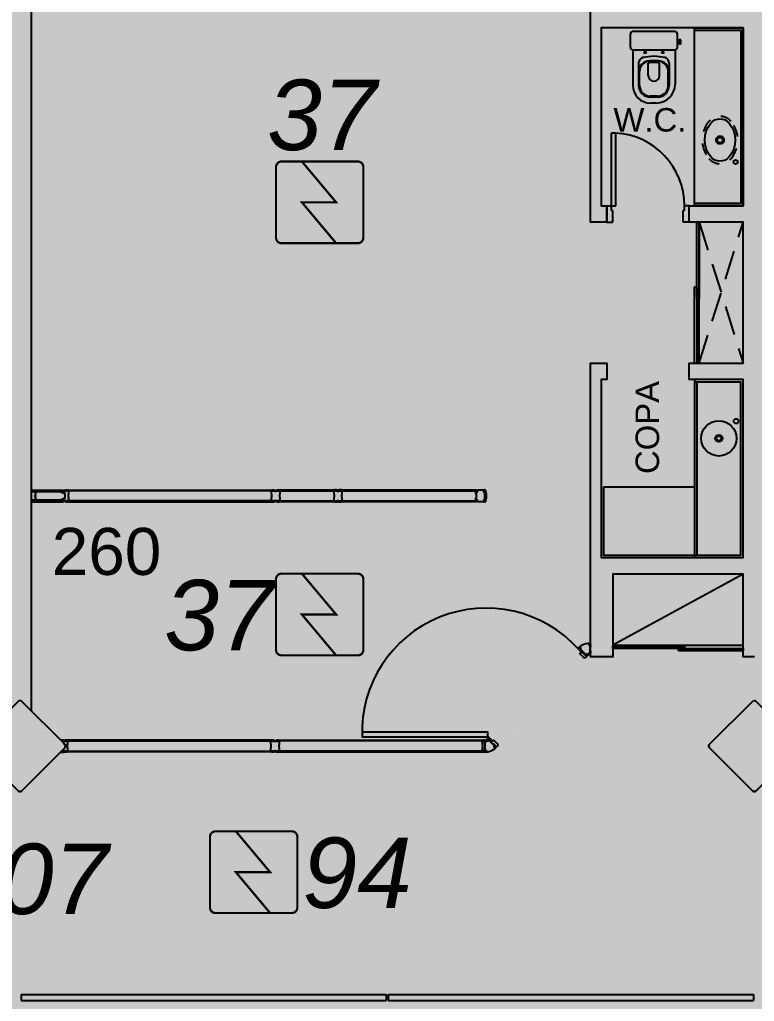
# Model space of a CAD drawing. Header units: metres. Extents: x -331 to 2982, y 362 to 2539.
# Drawn here: x 777.87 to 784.12, y 1924.64 to 1933 of the extents above; entities that cross this region are included whole.
import ezdxf

# ---------------------------------------------------------------- set-up
doc = ezdxf.new("R2010")
doc.units = ezdxf.units.M
for name, pattern in [('DASHED2', [0.375, 0.25, -0.125]), ('XR_BL2_3 PAV$0$CONTINUOUS', [0]), ('XR_BL2_3 PAV$0$HIDDEN', [0.375, 0.25, -0.125])]:
    doc.linetypes.add(name, pattern=pattern)
doc.layers.add('_corredores', color=251, linetype='Continuous', plot=False)
doc.layers.add('_salas', color=251, linetype='Continuous', plot=False)
for name, color, linetype in [('ALV', 251, 'Continuous'), ('CX', 251, 'Continuous'), ('DET. FUMAÇA', 1, 'Continuous'), ('Detector_antigo', 84, 'Continuous'), ('Div', 251, 'Continuous'), ('Est', 251, 'Continuous'), ('Mob', 251, 'Continuous'), ('Proj', 251, 'DASHED2'), ('Texto_Salas', 251, 'Continuous'), ('vid', 251, 'Continuous')]:
    doc.layers.add(name, color=color, linetype=linetype)
doc.layers.add('Botoeira_antiga', color=74, linetype='Continuous', lineweight=30)
doc.styles.add('ARIAL', font='arial.ttf')
doc.styles.get("Standard").update_dxf_attribs({"font": 'arial.ttf', "height": 0.3})
doc.styles.add('X3G_ENTITY_1416BAE9', font='arial.ttf', dxfattribs={"height": 0.6})
doc.styles.add('X3G_ENTITY_14227DF1', font='arial.ttf', dxfattribs={"height": 0.4})

# ---------------------------------------------------------------- blocks, each defined once
blk = doc.blocks.new('Detector de fumaça')
at = {"layer": 'DET. FUMAÇA', "linetype": 'Continuous', "lineweight": 15, "const_width": 0.0187}
blk.add_lwpolyline([(774.5995, 539.8158), (775.2491, 539.8158, -0.414214), (775.2958, 539.769), (775.2958, 539.1669, -0.414214), (775.2491, 539.1202), (774.5995, 539.1202, -0.414214), (774.5527, 539.1669), (774.5527, 539.769, -0.414214)], format="xyb", close=True, dxfattribs=at)
blk.add_lwpolyline([(774.773, 539.8158), (775.0645, 539.468), (774.773, 539.468), (775.0645, 539.1202)], dxfattribs=at)

msp = doc.modelspace()

# ---------------------------------------------------------------- hatches: boundary and pattern name
at = {"layer": '_corredores', "transparency": 33554508}
h = msp.add_hatch(color=256, dxfattribs=at)
h.dxf.hatch_style = 1
h.paths.add_polyline_path([(851.609, 1924.5443), (870.379, 1924.5443), (870.379, 1926.3801), (870.189, 1926.3801), (870.189, 1926.5771), (870.003, 1926.7643), (866.304, 1926.765), (866.2884, 1926.7315), (866.1838, 1926.8136), (865.4224, 1927.5743), (863.994, 1927.5743), (862.5655, 1927.5743), (861.7556, 1926.765), (861.72, 1926.765), (861.7164, 1926.7641), (861.7029, 1926.7629), (861.6849, 1926.7629), (858.0907, 1926.765), (857.744, 1926.4183), (857.3973, 1926.765), (853.8041, 1926.765), (853.7885, 1926.7315), (853.6838, 1926.8136), (852.9225, 1927.5743), (851.494, 1927.5743), (849.7475, 1927.5743), (849.7475, 1926.8143), (849.6075, 1926.8143), (849.6075, 1929.8943), (841.234, 1929.8943), (841.234, 1928.0543), (840.4741, 1928.0543), (840.4741, 1927.0961), (840.7559, 1926.8143), (840.3741, 1926.4325), (840.0415, 1926.765), (836.4344, 1926.765), (836.4187, 1926.7315), (836.3141, 1926.8136), (835.5527, 1927.5743), (834.1243, 1927.5743), (832.6959, 1927.5743), (831.8859, 1926.765), (831.8504, 1926.765), (831.8468, 1926.7641), (831.8333, 1926.7629), (831.8153, 1926.7629), (828.221, 1926.765), (827.8743, 1926.4183), (827.5277, 1926.765), (823.9339, 1926.765), (823.9183, 1926.7315), (823.8136, 1926.8136), (823.0523, 1927.5743), (821.6238, 1927.5743), (820.1954, 1927.5743), (819.3855, 1926.765), (819.3499, 1926.765), (819.3463, 1926.7641), (819.3328, 1926.7629), (819.3148, 1926.7629), (815.7205, 1926.765), (815.3739, 1926.4183), (815.0272, 1926.765), (811.4339, 1926.765), (811.4183, 1926.7315), (811.3137, 1926.8136), (810.5523, 1927.5743), (809.1239, 1927.5743), (807.6955, 1927.5743), (806.8855, 1926.765), (806.8499, 1926.765), (806.8464, 1926.7641), (806.8329, 1926.7629), (806.8149, 1926.7629), (803.2206, 1926.765), (802.8739, 1926.4183), (802.5273, 1926.765), (798.9339, 1926.765), (798.9183, 1926.7315), (798.8137, 1926.8136), (798.0523, 1927.5743), (796.6239, 1927.5743), (795.1955, 1927.5743), (794.3855, 1926.765), (794.3499, 1926.765), (794.3464, 1926.7641), (794.3329, 1926.7629), (794.3149, 1926.7629), (790.7206, 1926.765), (790.3739, 1926.4183), (790.0273, 1926.765), (786.434, 1926.765), (786.4184, 1926.7315), (786.3138, 1926.8136), (785.5524, 1927.5743), (784.124, 1927.5743), (782.6955, 1927.5743), (781.8856, 1926.765), (781.85, 1926.765), (781.8464, 1926.7641), (781.8329, 1926.7629), (781.8149, 1926.7629), (778.2207, 1926.765), (777.874, 1926.4183), (777.5273, 1926.765), (773.9341, 1926.765), (773.9185, 1926.7315), (773.8138, 1926.8136), (773.0525, 1927.5743), (771.624, 1927.5743), (770.1956, 1927.5743), (769.3857, 1926.765), (769.3501, 1926.765), (769.3465, 1926.7641), (769.333, 1926.7629), (769.315, 1926.7629), (765.615, 1926.7643), (765.429, 1926.5771), (765.429, 1926.3801), (765.239, 1926.3801), (765.239, 1924.5443), (770.084, 1924.5443), (770.084, 1914.6311), (770.394, 1914.6311), (770.394, 1905.5111), (765.009, 1905.5111), (765.009, 1910.8111), (763.809, 1910.8111), (763.809, 1905.5111), (755.909, 1905.5111), (755.909, 1910.8111), (754.809, 1910.8111), (754.809, 1905.5111), (746.059, 1905.5111), (746.059, 1901.8961), (748.429, 1901.8961), (748.429, 1903.5961), (748.029, 1903.5961), (748.029, 1903.7961), (754.454, 1903.7961), (754.454, 1903.5961), (754.129, 1903.5961), (754.129, 1901.8961), (754.454, 1901.8961), (754.454, 1901.6961), (754.454, 1901.1711), (757.954, 1901.1711), (757.954, 1903.5711), (757.954, 1903.7711), (768.009, 1903.7711), (768.009, 1903.7511), (768.814, 1903.7511), (768.814, 1895.7911), (767.984, 1895.7911), (767.984, 1895.7711), (762.344, 1895.7711), (761.069, 1895.7711), (761.069, 1893.0461), (754.154, 1893.0461), (752.479, 1893.0461), (752.479, 1860.5211), (752.479, 1859.0961), (752.479, 1857.6211), (754.079, 1857.6211), (754.079, 1860.5461), (753.904, 1860.5461), (753.904, 1863.4211), (754.169, 1863.4211), (754.169, 1887.6311), (760.804, 1887.6311), (760.804, 1887.7211), (768.909, 1887.7211), (770.309, 1887.7211), (771.909, 1887.7211), (773.009, 1887.7211), (775.859, 1887.7211), (775.859, 1886.6211), (777.159, 1886.6211), (777.159, 1887.7211), (788.759, 1887.7211), (788.759, 1886.6211), (790.059, 1886.6211), (790.059, 1887.7211), (802.309, 1887.7211), (804.009, 1887.7211), (844.959, 1887.7211), (844.959, 1887.8961), (845.259, 1887.8961), (845.259, 1887.5425), (845.259, 1863.2211), (807.109, 1863.2211), (807.109, 1860.6711), (807.109, 1860.5711), (806.5558, 1860.5711), (806.5558, 1858.7511), (806.5558, 1855.8711), (806.5558, 1855.1431), (807.9558, 1855.1431), (807.9558, 1857.1211), (809.134, 1857.1211), (809.134, 1860.6711), (845.259, 1860.6711), (845.259, 1855.9765), (846.384, 1855.9765), (846.384, 1856.8711), (846.034, 1856.8711), (846.034, 1856.9711), (846.434, 1856.9711), (846.434, 1860.6711), (849.184, 1860.6711), (849.184, 1856.9711), (849.584, 1856.9711), (849.584, 1856.8711), (849.234, 1856.8711), (849.234, 1855.9765), (850.459, 1855.9765), (850.459, 1860.6711), (859.459, 1860.6711), (859.459, 1863.2211), (849.559, 1863.2211), (849.559, 1888.2211), (849.659, 1888.2211), (849.659, 1887.7211), (854.289, 1887.7211), (854.289, 1895.6211), (859.259, 1895.6211), (859.259, 1905.5211), (857.359, 1905.5211), (857.359, 1905.6211), (858.034, 1905.6211), (858.034, 1908.2211), (853.709, 1908.2211), (853.709, 1908.1836), (853.609, 1908.1836), (853.609, 1910.1211), (850.859, 1910.1211), (850.8601, 1912.8611), (849.659, 1912.8611), (849.659, 1908.9211), (852.409, 1908.9211), (852.409, 1903.7711), (852.409, 1895.7011), (852.409, 1890.3711), (849.559, 1890.3711), (849.559, 1908.9211), (849.559, 1912.9611), (852.259, 1912.9611), (852.259, 1914.6311), (851.609, 1914.6311)])
h.paths.add_polyline_path([(845.929, 1914.6311), (846.006, 1914.6311), (846.006, 1905.5111), (844.999, 1905.5111), (844.999, 1909.9111), (845.009, 1910.8111), (843.809, 1910.8111), (843.809, 1905.5111), (835.009, 1905.5111), (835.009, 1910.8111), (833.809, 1910.8111), (833.809, 1905.5111), (825.009, 1905.5111), (825.009, 1910.8111), (823.809, 1910.8111), (823.809, 1905.5111), (815.009, 1905.5111), (815.009, 1910.8111), (813.809, 1910.8111), (813.809, 1905.5111), (805.009, 1905.5111), (805.009, 1910.8111), (803.809, 1910.8111), (803.809, 1905.5111), (795.009, 1905.5111), (795.009, 1910.8111), (793.809, 1910.8111), (793.809, 1905.5111), (785.009, 1905.5111), (785.009, 1910.8111), (783.809, 1910.8111), (783.809, 1905.5111), (775.009, 1905.5111), (775.009, 1910.8111), (773.979, 1910.8111), (773.979, 1905.5111), (773.194, 1905.5111), (773.194, 1914.6311), (773.124, 1914.6311), (773.1237, 1920.1113), (775.1443, 1920.1113), (775.1443, 1921.6113), (775.1243, 1921.6113), (775.1243, 1922.0313), (773.6243, 1922.0313), (773.6243, 1921.6113), (773.164, 1921.6113), (773.164, 1924.5443), (845.929, 1924.5432), (845.9294, 1921.6113), (845.4687, 1921.6113), (845.4687, 1922.0313), (843.9687, 1922.0313), (843.9687, 1921.6113), (843.9487, 1920.1113), (845.9287, 1920.1113)], flags=16)
h.paths.add_polyline_path([(851.494, 1926.4325), (851.1122, 1926.8143), (851.494, 1927.1962), (851.8758, 1926.8143)], flags=16)
h.paths.add_polyline_path([(845.244, 1926.4325), (844.8622, 1926.8143), (845.244, 1927.1962), (845.6258, 1926.8143)], flags=16)
h.paths.add_polyline_path([(845.119, 1903.8011), (845.119, 1895.8211), (845.259, 1895.8211), (845.259, 1890.3211), (839.659, 1890.3211), (775.859, 1890.3211), (772.984, 1890.3211), (772.984, 1895.7911), (771.754, 1895.7911), (771.754, 1903.7461), (773.099, 1903.7461), (773.099, 1903.8011)], flags=16)
h.paths.add_polyline_path([(834.506, 1926.8143), (834.1242, 1926.4325), (833.7424, 1926.8143), (834.1242, 1927.1962)], flags=16)
h.paths.add_polyline_path([(863.6122, 1926.8143), (863.994, 1927.1962), (864.3758, 1926.8143), (863.994, 1926.4325)], flags=16)
h.paths.add_polyline_path([(845.259, 1895.8211), (845.259, 1890.3211), (839.659, 1890.3211), (775.859, 1890.3211), (772.984, 1890.3211), (772.984, 1895.8211), (775.859, 1895.8211), (839.659, 1895.8211)], flags=0)
h.paths.add_polyline_path([(822.006, 1926.8143), (821.6242, 1926.4325), (821.2423, 1926.8143), (821.6242, 1927.1962)], flags=16)
h.paths.add_polyline_path([(809.5058, 1926.8143), (809.124, 1926.4325), (808.7422, 1926.8143), (809.124, 1927.1962)], flags=16)
h.paths.add_polyline_path([(797.0058, 1926.8143), (796.624, 1926.4325), (796.2422, 1926.8143), (796.624, 1927.1962)], flags=16)
h.paths.add_polyline_path([(784.5058, 1926.8143), (784.1239, 1926.4325), (783.7421, 1926.8143), (784.1239, 1927.1962)], flags=16)
h.paths.add_polyline_path([(772.0058, 1926.8143), (771.624, 1926.4325), (771.2422, 1926.8143), (771.624, 1927.1962)], flags=16)
edge = h.paths.add_edge_path(flags=16)
edge.add_line((767.5555, 1893.924), (767.4081, 1893.8207))
edge.add_line((767.4081, 1893.8207), (767.203, 1894.0651))
edge.add_line((767.203, 1894.0651), (766.3085, 1893.1706))
edge.add_arc((765.909, 1892.7711), 0.565, -45, 45, ccw=False)
edge.add_line((766.3085, 1892.3716), (767.203, 1891.4771))
edge.add_line((767.203, 1891.4771), (767.4081, 1891.7214))
edge.add_line((767.4081, 1891.7214), (767.5555, 1891.6182))
edge.add_arc((765.909, 1892.7711), 2.01, 35, 325, ccw=False)
at = {"layer": '_salas', "transparency": 33554559}
h = msp.add_hatch(color=256, dxfattribs=at)
h.dxf.hatch_style = 1
h.paths.add_polyline_path([(870.379, 1937.7293), (851.629, 1937.7293), (851.629, 1939.2843), (851.299, 1939.2843), (851.299, 1937.7293), (840.564, 1937.7293), (840.564, 1939.2843), (840.234, 1939.2843), (840.234, 1937.7293), (765.239, 1937.7293), (765.239, 1926.3801), (765.429, 1926.3801), (765.429, 1926.5771), (765.615, 1926.7643), (769.3501, 1926.765), (769.3826, 1926.773), (769.4342, 1926.8136), (770.1916, 1927.5703), (770.2047, 1927.5834), (770.229, 1927.5743), (771.624, 1927.5743), (773.0191, 1927.5743), (773.0434, 1927.5834), (773.0565, 1927.5703), (773.8138, 1926.8136), (773.8655, 1926.773), (773.898, 1926.765), (777.5273, 1926.765), (777.8669, 1926.4254), (777.874, 1926.4325), (778.2207, 1926.765), (781.85, 1926.765), (781.8825, 1926.773), (781.9342, 1926.8136), (782.6915, 1927.5703), (782.7046, 1927.5834), (782.7289, 1927.5743), (784.124, 1927.5743), (785.519, 1927.5743), (785.5433, 1927.5834), (785.5564, 1927.5703), (786.3138, 1926.8136), (786.3654, 1926.773), (786.3979, 1926.765), (790.0273, 1926.765), (790.3669, 1926.4254), (790.3739, 1926.4325), (790.7206, 1926.765), (794.3499, 1926.765), (794.3824, 1926.773), (794.4341, 1926.8136), (795.1914, 1927.5703), (795.2045, 1927.5834), (795.2289, 1927.5743), (796.6239, 1927.5743), (798.0189, 1927.5743), (798.0433, 1927.5834), (798.0564, 1927.5703), (798.8137, 1926.8136), (798.8654, 1926.773), (798.8979, 1926.765), (802.5273, 1926.765), (802.8669, 1926.4254), (802.8739, 1926.4325), (803.2206, 1926.765), (806.8499, 1926.765), (806.8824, 1926.773), (806.9341, 1926.8136), (807.6914, 1927.5703), (807.7045, 1927.5834), (807.7289, 1927.5743), (809.1239, 1927.5743), (810.5189, 1927.5743), (810.5433, 1927.5834), (810.5564, 1927.5703), (811.3137, 1926.8136), (811.3654, 1926.773), (811.3979, 1926.765), (815.0272, 1926.765), (815.3668, 1926.4254), (815.3739, 1926.4325), (815.7205, 1926.765), (819.3499, 1926.765), (819.3824, 1926.773), (819.434, 1926.8136), (820.1914, 1927.5703), (820.2045, 1927.5834), (820.2288, 1927.5743), (821.6238, 1927.5743), (823.0189, 1927.5743), (823.0432, 1927.5834), (823.0563, 1927.5703), (823.8136, 1926.8136), (823.8653, 1926.773), (823.8978, 1926.765), (827.5277, 1926.765), (827.8673, 1926.4254), (827.8743, 1926.4325), (828.221, 1926.765), (831.8504, 1926.765), (831.8828, 1926.773), (831.9345, 1926.8136), (832.6919, 1927.5703), (832.7049, 1927.5834), (832.7293, 1927.5743), (834.1243, 1927.5743), (835.5193, 1927.5743), (835.5437, 1927.5834), (835.5568, 1927.5703), (836.3141, 1926.8136), (836.3658, 1926.773), (836.3983, 1926.765), (840.0415, 1926.765), (840.3741, 1926.4325), (840.7559, 1926.8143), (840.4741, 1927.0961), (840.4741, 1928.0543), (841.234, 1928.0543), (841.234, 1929.8943), (849.6075, 1929.8943), (849.6075, 1926.8143), (849.7475, 1926.8143), (849.7475, 1927.5743), (851.494, 1927.5743), (852.8891, 1927.5743), (852.9134, 1927.5834), (852.9265, 1927.5703), (853.6838, 1926.8136), (853.7355, 1926.773), (853.768, 1926.765), (857.3973, 1926.765), (857.7369, 1926.4254), (857.744, 1926.4325), (858.0907, 1926.765), (861.72, 1926.765), (861.7525, 1926.773), (861.8042, 1926.8136), (862.5615, 1927.5703), (862.5746, 1927.5834), (862.5989, 1927.5743), (863.994, 1927.5743), (865.389, 1927.5743), (865.4133, 1927.5834), (865.4264, 1927.5703), (866.1838, 1926.8136), (866.2354, 1926.773), (866.2679, 1926.765), (870.003, 1926.7643), (870.189, 1926.5771), (870.189, 1926.3801), (870.379, 1926.3801), (870.379, 1926.3801)])
h = msp.add_hatch(color=256, dxfattribs=at)
h.dxf.hatch_style = 1
h.paths.add_polyline_path([(771.624, 1926.4325), (772.0058, 1926.8143), (771.624, 1927.1962), (771.2422, 1926.8143)])
h.paths.add_polyline_path([(784.5058, 1926.8143), (784.1239, 1927.1962), (783.7421, 1926.8143), (784.1239, 1926.4325)])

# ---------------------------------------------------------------- linework, layer by layer
at = {"layer": 'ALV'}
msp.add_line((777.969, 1935.1133), (777.969, 1927.1153), dxfattribs=at)
msp.add_lwpolyline([(784.124, 1927.5743), (784.029, 1927.5743), (784.029, 1928.2793), (782.919, 1928.2793), (782.919, 1927.5743), (782.729, 1927.5743), (782.729, 1930.0743), (782.869, 1930.0743), (782.869, 1929.9343), (782.819, 1929.9343), (782.819, 1928.4193), (784.029, 1928.4193), (784.029, 1929.9343), (783.569, 1929.9343), (783.569, 1930.0743), (784.029, 1930.0743), (784.029, 1931.2743), (783.569, 1931.2743), (783.569, 1931.4143), (784.029, 1931.4143), (784.029, 1932.9293), (782.819, 1932.9293), (782.819, 1931.4143), (782.869, 1931.4143), (782.869, 1931.2743), (782.729, 1931.2743), (782.729, 1934.7243)], dxfattribs=at)
at = {"layer": 'CX'}
for p, q in [((782.909, 1931.4143), (782.909, 1932.0333)), ((782.944, 1932.0333), (782.909, 1932.0333)), ((782.944, 1931.4143), (782.944, 1932.0333)), ((782.869, 1931.2743), (782.869, 1931.4143)), ((782.869, 1931.4143), (782.909, 1931.4143)), ((782.909, 1931.4143), (782.944, 1931.4143)), ((782.909, 1931.3743), (782.909, 1931.4143)), ((782.909, 1931.3743), (782.919, 1931.3743)), ((782.919, 1931.2743), (782.919, 1931.3743)), ((783.519, 1931.2743), (783.519, 1931.3743)), ((783.529, 1931.3743), (783.519, 1931.3743)), ((783.569, 1931.4143), (783.529, 1931.4143)), ((783.529, 1931.3743), (783.529, 1931.4143)), ((783.569, 1931.2743), (783.569, 1931.4143)), ((782.869, 1931.2743), (782.919, 1931.2743)), ((783.569, 1931.2743), (783.519, 1931.2743))]:
    msp.add_line(p, q, dxfattribs=at)
for points in [[(778.0084, 1928.9563), (778.006, 1928.9668, 0.194954), (778.0051, 1928.9681), (778.0035, 1928.9691, -0.387702), (778.0028, 1928.9717), (778.0044, 1928.9748), (778.004, 1928.9751), (778.0016, 1928.9705), (778.0012, 1928.9712), (778.0012, 1928.9777), (778.013, 1928.9777), (778.013, 1928.9793), (777.969, 1928.9793), (777.969, 1928.9093), (778.013, 1928.9093), (778.013, 1928.9109), (778.0012, 1928.9109), (778.0012, 1928.9174), (778.0016, 1928.9181), (778.004, 1928.9136), (778.0044, 1928.9138), (778.0028, 1928.9169, -0.387702), (778.0035, 1928.9195), (778.0051, 1928.9206, 0.194954), (778.006, 1928.9218), (778.0084, 1928.9323, 0.268551), (778.0069, 1928.9371), (777.9991, 1928.9422), (777.9991, 1928.9465), (778.0069, 1928.9515, 0.268551)], [(780.0478, 1928.9863), (780.0518, 1928.9863, -0.414214), (780.0548, 1928.9833), (780.0548, 1928.9887, -0.439162), (780.0608, 1928.9953), (780.0788, 1928.9953, -0.414214), (780.0798, 1928.9943), (780.0798, 1928.9938), (780.0648, 1928.9938), (780.0648, 1928.9865), (780.0796, 1928.9865, -0.322891), (780.0853, 1928.9813), (780.0853, 1928.961, -0.13729), (780.0846, 1928.9584), (780.083, 1928.9558, 0.13729), (780.0823, 1928.9532), (780.0823, 1928.9443), (780.0823, 1928.9355, 0.13729), (780.083, 1928.9329), (780.0846, 1928.9303, -0.13729), (780.0853, 1928.9277), (780.0853, 1928.9073, -0.322891), (780.0796, 1928.9021), (780.0648, 1928.9021), (780.0648, 1928.8948), (780.0798, 1928.8948), (780.0798, 1928.8943, -0.414214), (780.0788, 1928.8933), (780.0608, 1928.8933, -0.439162), (780.0548, 1928.9), (780.0548, 1928.9053, -0.414214), (780.0518, 1928.9023), (780.0478, 1928.9023, -0.414214), (780.0448, 1928.9053), (780.0448, 1928.9, -0.439162), (780.0388, 1928.8933), (780.0208, 1928.8933, -0.414214), (780.0198, 1928.8943), (780.0198, 1928.8948), (780.0348, 1928.8948), (780.0348, 1928.9021), (780.02, 1928.9021, -0.322891), (780.0143, 1928.9073), (780.0143, 1928.9277, -0.13729), (780.015, 1928.9303), (780.0166, 1928.9329, 0.13729), (780.0173, 1928.9355), (780.0173, 1928.9443), (780.0173, 1928.9532, 0.13729), (780.0166, 1928.9558), (780.015, 1928.9584, -0.13729), (780.0143, 1928.961), (780.0143, 1928.9813, -0.322891), (780.02, 1928.9865), (780.0348, 1928.9865), (780.0348, 1928.9938), (780.0198, 1928.9938), (780.0198, 1928.9943, -0.414214), (780.0208, 1928.9953), (780.0388, 1928.9953, -0.439162), (780.0448, 1928.9887), (780.0448, 1928.9833, -0.414214)], [(781.7548, 1928.9646), (781.7548, 1928.9618), (781.7538, 1928.9618, -0.414214), (781.7533, 1928.9623), (781.7533, 1928.9793), (781.7683, 1928.9793), (781.7683, 1928.9903, -0.414214), (781.7733, 1928.9953), (781.8133, 1928.9953, -0.414214), (781.8183, 1928.9903), (781.8183, 1928.9793), (781.8333, 1928.9793), (781.8333, 1928.9623, -0.414214), (781.8328, 1928.9618), (781.8318, 1928.9618), (781.8318, 1928.9628, 0.414214), (781.83, 1928.9646), (781.8283, 1928.9646), (781.8283, 1928.9241), (781.83, 1928.9241, 0.414214), (781.8318, 1928.9258), (781.8318, 1928.9268), (781.8328, 1928.9268, -0.414214), (781.8333, 1928.9263), (781.8333, 1928.9093), (781.8183, 1928.9093), (781.8183, 1928.8983, -0.414214), (781.8133, 1928.8933), (781.7933, 1928.8933), (781.7733, 1928.8933, -0.414214), (781.7683, 1928.8983), (781.7683, 1928.9093), (781.7533, 1928.9093), (781.7533, 1928.9263, -0.414214), (781.7538, 1928.9268), (781.7548, 1928.9268), (781.7548, 1928.9241), (781.7583, 1928.9241), (781.7583, 1928.9646)], [(781.8276, 1928.8933, 0.32019), (781.8371, 1928.9001, -0.002744), (781.8404, 1928.9109, 0.332744), (781.84, 1928.912, -0.702025), (781.8407, 1928.9157, 0.317833), (781.8415, 1928.9165, 0.05088), (781.8443, 1928.9443, 0.05088), (781.8415, 1928.9721, 0.317833), (781.8407, 1928.973, -0.702025), (781.84, 1928.9767, 0.332744), (781.8404, 1928.9778, -0.002744), (781.8371, 1928.9886, 0.32019), (781.8276, 1928.9953), (781.8253, 1928.9953, 0.414214), (781.8203, 1928.9903), (781.8203, 1928.9793), (781.8333, 1928.9793), (781.8333, 1928.9623, -0.414214), (781.8328, 1928.9618), (781.8318, 1928.9618), (781.8318, 1928.9628, 0.414214), (781.83, 1928.9646), (781.8283, 1928.9646), (781.8283, 1928.9241), (781.83, 1928.9241, 0.414214), (781.8318, 1928.9258), (781.8318, 1928.9268), (781.8328, 1928.9268, -0.414214), (781.8333, 1928.9263), (781.8333, 1928.9093), (781.8203, 1928.9093), (781.8203, 1928.8983, 0.414214), (781.8253, 1928.8933)], [(782.7286, 1927.659, -0.414214), (782.7281, 1927.6585), (782.7271, 1927.6585), (782.7271, 1927.6595, 0.414214), (782.7254, 1927.6612), (782.7236, 1927.6612), (782.7236, 1927.641), (782.7236, 1927.6207), (782.7254, 1927.6207, 0.414214), (782.7271, 1927.6225), (782.7271, 1927.6235), (782.7281, 1927.6235, -0.414214), (782.7286, 1927.623), (782.7286, 1927.606), (782.7136, 1927.606), (782.7136, 1927.595, -0.668179), (782.7051, 1927.5914), (782.6973, 1927.5992), (782.6867, 1927.5886), (782.6747, 1927.6006, -0.414214), (782.6747, 1927.6013), (782.6754, 1927.602), (782.6761, 1927.6013, 0.414214), (782.6786, 1927.6013), (782.6798, 1927.6026), (782.6512, 1927.6312), (782.6499, 1927.63, 0.414214), (782.6499, 1927.6275), (782.6506, 1927.6268), (782.6499, 1927.6261, -0.414214), (782.6492, 1927.6261), (782.6372, 1927.6381), (782.6478, 1927.6487), (782.64, 1927.6565, -0.441105), (782.6404, 1927.6639, -0.152372), (782.7082, 1927.692, -0.441105), (782.7136, 1927.687), (782.7136, 1927.676), (782.7286, 1927.676)], [(778.2474, 1926.7918), (778.2629, 1926.8073), (778.2558, 1926.8143), (778.2629, 1926.8214), (778.2474, 1926.8368), (778.2474, 1926.8589, -0.439162), (778.2534, 1926.8655), (778.2714, 1926.8655, -0.414214), (778.2724, 1926.8645), (778.2724, 1926.864), (778.2574, 1926.864), (778.2574, 1926.8567), (778.2722, 1926.8567, -0.322891), (778.2779, 1926.8515), (778.2779, 1926.8312, -0.13729), (778.2772, 1926.8286), (778.2756, 1926.826, 0.13729), (778.2749, 1926.8234), (778.2749, 1926.8145), (778.2749, 1926.8057, 0.13729), (778.2756, 1926.8031), (778.2772, 1926.8005, -0.13729), (778.2779, 1926.7979), (778.2779, 1926.7775, -0.322891), (778.2722, 1926.7723), (778.2574, 1926.7723), (778.2574, 1926.765), (778.2724, 1926.765), (778.2724, 1926.7645, -0.414214), (778.2714, 1926.7635), (778.2534, 1926.7635, -0.439162), (778.2474, 1926.7702)], [(780.0428, 1926.8565), (780.0468, 1926.8565, -0.414214), (780.0498, 1926.8535), (780.0498, 1926.8589, -0.439162), (780.0558, 1926.8655), (780.0738, 1926.8655, -0.414214), (780.0748, 1926.8645), (780.0748, 1926.864), (780.0598, 1926.864), (780.0598, 1926.8567), (780.0746, 1926.8567, -0.322891), (780.0803, 1926.8515), (780.0803, 1926.8312, -0.13729), (780.0796, 1926.8286), (780.078, 1926.826, 0.13729), (780.0773, 1926.8234), (780.0773, 1926.8145), (780.0773, 1926.8057, 0.13729), (780.078, 1926.8031), (780.0796, 1926.8005, -0.13729), (780.0803, 1926.7979), (780.0803, 1926.7775, -0.322891), (780.0746, 1926.7723), (780.0598, 1926.7723), (780.0598, 1926.765), (780.0748, 1926.765), (780.0748, 1926.7645, -0.414214), (780.0738, 1926.7635), (780.0558, 1926.7635, -0.439162), (780.0498, 1926.7702), (780.0498, 1926.7755, -0.414214), (780.0468, 1926.7725), (780.0428, 1926.7725, -0.414214), (780.0398, 1926.7755), (780.0398, 1926.7702, -0.439162), (780.0338, 1926.7635), (780.0158, 1926.7635, -0.414214), (780.0148, 1926.7645), (780.0148, 1926.765), (780.0298, 1926.765), (780.0298, 1926.7723), (780.015, 1926.7723, -0.322891), (780.0093, 1926.7775), (780.0093, 1926.7979, -0.13729), (780.01, 1926.8005), (780.0116, 1926.8031, 0.13729), (780.0123, 1926.8057), (780.0123, 1926.8145), (780.0123, 1926.8234, 0.13729), (780.0116, 1926.826), (780.01, 1926.8286, -0.13729), (780.0093, 1926.8312), (780.0093, 1926.8515, -0.322891), (780.015, 1926.8567), (780.0298, 1926.8567), (780.0298, 1926.864), (780.0148, 1926.864), (780.0148, 1926.8645, -0.414214), (780.0158, 1926.8655), (780.0338, 1926.8655, -0.439162), (780.0398, 1926.8589), (780.0398, 1926.8535, -0.414214)], [(781.8085, 1926.7985, -0.13729), (781.8092, 1926.8011), (781.8108, 1926.8037, 0.13729), (781.8115, 1926.8063), (781.8115, 1926.8151), (781.8115, 1926.824, 0.13729), (781.8108, 1926.8266), (781.8092, 1926.8292, -0.13729), (781.8085, 1926.8318), (781.8085, 1926.8521, -0.322891), (781.8142, 1926.8573), (781.829, 1926.8573), (781.829, 1926.8646), (781.814, 1926.8646), (781.814, 1926.8651, -0.414214), (781.815, 1926.8661), (781.833, 1926.8661, -0.439162), (781.839, 1926.8595), (781.839, 1926.8501), (781.826, 1926.8501), (781.826, 1926.8331, 0.414214), (781.8265, 1926.8326), (781.8275, 1926.8326), (781.8275, 1926.8336, -0.414214), (781.8293, 1926.8354), (781.831, 1926.8354), (781.831, 1926.8151), (781.831, 1926.7949), (781.8293, 1926.7949, -0.414214), (781.8275, 1926.7966), (781.8275, 1926.7976), (781.8265, 1926.7976, 0.414214), (781.826, 1926.7971), (781.826, 1926.7801), (781.839, 1926.7801), (781.839, 1926.7695, -0.439162), (781.833, 1926.7629), (781.815, 1926.7629, -0.414214), (781.814, 1926.7639), (781.814, 1926.7644), (781.829, 1926.7644), (781.829, 1926.7717), (781.8142, 1926.7717, -0.322891), (781.8085, 1926.7769)], [(781.826, 1926.7801), (781.841, 1926.7801), (781.841, 1926.7691, 0.440902), (781.8465, 1926.7641, 0.152386), (781.9143, 1926.7922, 0.440902), (781.9146, 1926.7996), (781.9068, 1926.8074), (781.9174, 1926.818), (781.9054, 1926.83, 0.414214), (781.9047, 1926.83), (781.904, 1926.8293), (781.9047, 1926.8286, -0.414214), (781.9047, 1926.8261), (781.9035, 1926.8249), (781.8748, 1926.8535), (781.8761, 1926.8548, -0.414214), (781.8786, 1926.8548), (781.8793, 1926.8541), (781.88, 1926.8548, 0.414214), (781.88, 1926.8555), (781.8679, 1926.8675), (781.8573, 1926.8569), (781.8496, 1926.8647, 0.668179), (781.841, 1926.8611), (781.841, 1926.8501), (781.826, 1926.8501), (781.826, 1926.8331, 0.414214), (781.8265, 1926.8326), (781.8275, 1926.8326), (781.8275, 1926.8336, -0.414214), (781.8293, 1926.8354), (781.831, 1926.8354), (781.831, 1926.8151), (781.831, 1926.7949), (781.8293, 1926.7949, -0.414214), (781.8275, 1926.7966), (781.8275, 1926.7976), (781.8265, 1926.7976, 0.414214), (781.826, 1926.7971)], [(781.8576, 1926.8572), (781.8506, 1926.8643, -0.414214), (781.8506, 1926.8713), (781.8596, 1926.8804, -0.414214), (781.8624, 1926.8804), (781.8704, 1926.8724), (781.8694, 1926.8713), (781.8698, 1926.871), (781.8712, 1926.8724), (781.8712, 1926.8724), (781.8621, 1926.8813, 0.294496), (781.86, 1926.8818, -3.099483), (781.8638, 1926.8876), (781.8656, 1926.8858), (781.8646, 1926.8848), (781.886, 1926.8637), (781.8842, 1926.8619), (781.8741, 1926.8718), (781.8741, 1926.8709), (781.8826, 1926.8626), (781.8805, 1926.8605), (781.8808, 1926.8601), (781.8817, 1926.8611), (781.89, 1926.8528), (781.8953, 1926.8581), (781.8959, 1926.8554), (781.9001, 1926.8597), (781.8974, 1926.8602), (781.9027, 1926.8655, -0.414214), (781.9056, 1926.8655), (781.9342, 1926.8369, -0.414214), (781.9342, 1926.8136), (781.9211, 1926.8005, -0.422579), (781.9142, 1926.8006), (781.9071, 1926.8077), (781.9174, 1926.818), (781.9054, 1926.83, 0.414214), (781.9047, 1926.83), (781.904, 1926.8293), (781.9047, 1926.8286, -0.414214), (781.9047, 1926.8261), (781.9035, 1926.8249), (781.8748, 1926.8535), (781.8761, 1926.8548, -0.414214), (781.8786, 1926.8548), (781.8793, 1926.8541), (781.88, 1926.8548, 0.414214), (781.88, 1926.8555), (781.8679, 1926.8675)]]:
    msp.add_lwpolyline(points, format="xyb", close=True, dxfattribs=at)
at = {"layer": 'CX', "linetype": 'XR_BL2_3 PAV$0$CONTINUOUS'}
msp.add_lwpolyline([(778.2793, 1928.8933), (778.2611, 1928.8933, -0.420879), (778.2553, 1928.8998), (778.2553, 1928.9095), (778.2353, 1928.9095), (778.2353, 1928.9155), (778.2304, 1928.9146), (778.2299, 1928.9126, -0.414214), (778.2269, 1928.9096), (778.2184, 1928.9096), (778.2121, 1928.9096), (778.2121, 1928.9108), (778.2184, 1928.9108), (778.2269, 1928.9108, 0.414214), (778.2287, 1928.9126), (778.2292, 1928.9148, -0.414214), (778.2302, 1928.9158), (778.2374, 1928.9171, 0.212526), (778.2387, 1928.918), (778.2393, 1928.9188), (778.2402, 1928.9182), (778.2393, 1928.9168, -0.204506), (778.2379, 1928.9159), (778.2368, 1928.9157), (778.2368, 1928.911), (778.2496, 1928.911), (778.2496, 1928.927), (778.2588, 1928.927), (778.2588, 1928.9466), (778.2588, 1928.962), (778.2496, 1928.962), (778.2496, 1928.978), (778.2368, 1928.978), (778.2368, 1928.9733), (778.2379, 1928.9731, -0.204506), (778.2393, 1928.9723), (778.2402, 1928.9709), (778.2393, 1928.9702), (778.2387, 1928.971, 0.212526), (778.2374, 1928.9719), (778.2302, 1928.9732, -0.414214), (778.2292, 1928.9742), (778.2287, 1928.9764, 0.414214), (778.2269, 1928.9782), (778.2226, 1928.9782), (778.2121, 1928.9782), (778.2121, 1928.9794), (778.2226, 1928.9794), (778.2269, 1928.9794, -0.414214), (778.2299, 1928.9764), (778.2304, 1928.9744), (778.2353, 1928.9736), (778.2353, 1928.9795), (778.2553, 1928.9795), (778.2553, 1928.9892, -0.420879), (778.2611, 1928.9957), (778.2793, 1928.9957, -0.414214), (778.2803, 1928.9947), (778.2803, 1928.9942), (778.2653, 1928.9942), (778.2653, 1928.9869), (778.2801, 1928.9869, -0.322891), (778.2858, 1928.9817), (778.2858, 1928.9614, -0.13729), (778.2851, 1928.9588), (778.2835, 1928.9562, 0.13729), (778.2828, 1928.9536), (778.2828, 1928.9443), (778.2828, 1928.9355, 0.13729), (778.2835, 1928.9329), (778.2851, 1928.9303, -0.13729), (778.2858, 1928.9277), (778.2858, 1928.9073, -0.322891), (778.2801, 1928.9021), (778.2653, 1928.9021), (778.2653, 1928.8948), (778.2803, 1928.8948), (778.2803, 1928.8943, -0.414214)], format="xyb", close=True, dxfattribs=at)
at = {"layer": 'CX', "color": 251, "linetype": 'ByBlock'}
msp.add_lwpolyline([(780.5815, 1928.9863), (780.5775, 1928.9863, 0.414214), (780.5745, 1928.9833), (780.5745, 1928.9887, 0.439162), (780.5685, 1928.9953), (780.5505, 1928.9953, 0.414214), (780.5495, 1928.9943), (780.5495, 1928.9938), (780.5645, 1928.9938), (780.5645, 1928.9865), (780.5497, 1928.9865, 0.322891), (780.544, 1928.9813), (780.544, 1928.961, 0.13729), (780.5448, 1928.9584), (780.5463, 1928.9558, -0.13729), (780.5471, 1928.9532), (780.5471, 1928.9443), (780.5471, 1928.9355, -0.13729), (780.5463, 1928.9329), (780.5448, 1928.9303, 0.13729), (780.544, 1928.9277), (780.544, 1928.9073, 0.322891), (780.5497, 1928.9021), (780.5645, 1928.9021), (780.5645, 1928.8948), (780.5495, 1928.8948), (780.5495, 1928.8943, 0.414214), (780.5505, 1928.8933), (780.5685, 1928.8933, 0.439162), (780.5745, 1928.9), (780.5745, 1928.9053, 0.414214), (780.5775, 1928.9023), (780.5815, 1928.9023, 0.414214), (780.5845, 1928.9053), (780.5845, 1928.9, 0.439162), (780.5905, 1928.8933), (780.6085, 1928.8933, 0.414214), (780.6095, 1928.8943), (780.6095, 1928.8948), (780.5945, 1928.8948), (780.5945, 1928.9021), (780.6093, 1928.9021, 0.322891), (780.615, 1928.9073), (780.615, 1928.9277, 0.13729), (780.6143, 1928.9303), (780.6127, 1928.9329, -0.13729), (780.612, 1928.9355), (780.612, 1928.9443), (780.612, 1928.9532, -0.13729), (780.6127, 1928.9558), (780.6143, 1928.9584, 0.13729), (780.615, 1928.961), (780.615, 1928.9813, 0.322891), (780.6093, 1928.9865), (780.5945, 1928.9865), (780.5945, 1928.9938), (780.6095, 1928.9938), (780.6095, 1928.9943, 0.414214), (780.6085, 1928.9953), (780.5905, 1928.9953, 0.439162), (780.5845, 1928.9887), (780.5845, 1928.9833, 0.414214)], format="xyb", close=True, dxfattribs=at)
at = {"layer": 'CX', "linetype": 'XR_BL2_3 PAV$0$CONTINUOUS'}
msp.add_lwpolyline([(782.6233, 1927.6435, -0.414214), (782.6233, 1927.6463), (782.6324, 1927.6554, -0.414214), (782.6394, 1927.6554), (782.6469, 1927.6479), (782.6442, 1927.6453), (782.6433, 1927.6461), (782.6449, 1927.6477), (782.6384, 1927.6543, 0.414214), (782.6334, 1927.6543), (782.6244, 1927.6453, 0.414214), (782.6244, 1927.6445), (782.6293, 1927.6396), (782.6314, 1927.6416, -0.414214), (782.6325, 1927.6416), (782.6874, 1927.5867), (782.6978, 1927.597), (782.7045, 1927.5903, -0.422579), (782.7046, 1927.5834), (782.6915, 1927.5703, -0.414214), (782.6682, 1927.5703), (782.6389, 1927.5996, -0.414214), (782.6389, 1927.6025), (782.6442, 1927.6078), (782.6447, 1927.6051), (782.649, 1927.6093), (782.6463, 1927.6099), (782.6516, 1927.6152), (782.6239, 1927.6429)], format="xyb", dxfattribs=at)
at = {"layer": 'CX'}
for points in [[(782.919, 1927.6443), (782.919, 1927.6643), (783.529, 1927.6643), (783.529, 1927.6443)], [(783.479, 1927.6243), (783.479, 1927.6443), (784.029, 1927.6443), (784.029, 1927.6243)], [(781.8544, 1926.8946), (781.8544, 1926.9326), (780.7844, 1926.9326), (780.7844, 1926.8946)]]:
    msp.add_lwpolyline(points, close=True, dxfattribs=at)
for points in [[(778.2474, 1926.8368), (778.2474, 1926.8643), (778.2199, 1926.8643)], [(778.2199, 1926.7643), (778.2474, 1926.7643), (778.2474, 1926.7918)]]:
    msp.add_lwpolyline(points, dxfattribs=at)
at = {"layer": 'CX', "color": 251, "true_color": 0x606060}
for centre, radius, start, end in [((782.909, 1931.4143), 0.62, 0, 86.76384), ((781.841, 1926.9325), 1.0571, 42.26666, 181.85921)]:
    msp.add_arc(centre, radius, start, end, dxfattribs=at)
at = {"layer": 'Div', "linetype": 'ByBlock'}
for points in [[(778.2403, 1928.9795), (777.9747, 1928.9795), (777.9747, 1928.9945), (778.2403, 1928.9945)], [(778.2403, 1928.9091), (777.9747, 1928.9091), (777.9747, 1928.8941), (778.2403, 1928.8941)]]:
    msp.add_lwpolyline(points, close=True, dxfattribs=at)
at = {"layer": 'Est'}
for points in [[(777.874, 1926.4325), (777.8669, 1926.4254), (777.4851, 1926.8073), (777.4922, 1926.8143), (777.4851, 1926.8214), (777.8669, 1927.2032), (777.874, 1927.1962)], [(777.874, 1926.4325), (777.8811, 1926.4254), (778.2629, 1926.8073), (778.2558, 1926.8143), (778.2629, 1926.8214), (777.8811, 1927.2032), (777.874, 1927.1962)]]:
    msp.add_lwpolyline(points, dxfattribs=at)
at = {"layer": 'Est', "color": 251}
msp.add_lwpolyline([(784.1169, 1927.2032), (784.1239, 1927.1962), (784.131, 1927.2032), (784.5128, 1926.8214), (784.5058, 1926.8143), (784.5128, 1926.8073), (784.131, 1926.4254), (784.1239, 1926.4325), (784.1169, 1926.4254), (783.735, 1926.8073), (783.7421, 1926.8143), (783.735, 1926.8214)], close=True, dxfattribs=at)
at = {"layer": 'Mob'}
for p, q in [((783.069, 1932.7643), (783.069, 1932.8743)), ((783.444, 1932.8993), (783.094, 1932.8993)), ((783.469, 1932.7643), (783.469, 1932.8743)), ((783.484, 1932.8243), (783.469, 1932.8243)), ((783.484, 1932.7943), (783.469, 1932.7943)), ((783.499, 1932.8268), (783.484, 1932.8268)), ((783.484, 1932.7918), (783.484, 1932.8268)), ((783.499, 1932.7918), (783.484, 1932.7918)), ((783.499, 1932.7918), (783.499, 1932.8268)), ((783.089, 1932.7398), (783.089, 1932.4393)), ((783.444, 1932.7393), (783.094, 1932.7393)), ((783.449, 1932.7398), (783.449, 1932.4493)), ((783.139, 1932.6281), (783.139, 1932.5553)), ((783.221, 1932.5223), (783.221, 1932.6283)), ((783.307, 1932.6473), (783.231, 1932.6473)), ((783.3065, 1932.6433), (783.2315, 1932.6433)), ((783.317, 1932.5223), (783.317, 1932.6283)), ((783.399, 1932.6281), (783.399, 1932.5553)), ((783.139, 1932.5553), (783.139, 1932.4393)), ((783.1465, 1932.4383), (783.1465, 1932.5583)), ((783.3915, 1932.4383), (783.3915, 1932.5583)), ((783.399, 1932.5553), (783.399, 1932.4393)), ((783.3015, 1932.3483), (783.2365, 1932.3483)), ((783.299, 1932.3393), (783.239, 1932.3393)), ((783.289, 1932.2893), (783.239, 1932.2893)), ((783.654, 1930.0743), (783.654, 1931.2743)), ((783.614, 1929.0193), (782.839, 1929.0193)), ((784.029, 1928.2793), (782.919, 1927.6743)), ((782.919, 1927.6743), (784.029, 1927.6743))]:
    msp.add_line(p, q, dxfattribs=at)
at = {"layer": 'Mob', "ltscale": 0.05}
msp.add_line((783.634, 1929.9143), (783.6339, 1928.4393), dxfattribs=at)
at = {"layer": 'Mob'}
for points in [[(783.614, 1932.9293), (783.614, 1932.9293), (784.029, 1932.9293), (784.029, 1931.4143), (783.614, 1931.4143), (783.614, 1932.9293)], [(783.614, 1932.9093), (784.009, 1932.9093), (784.009, 1931.4343), (783.6141, 1931.4344)], [(782.839, 1929.0193), (782.839, 1928.4394), (784.009, 1928.4393), (784.009, 1929.9143), (783.6141, 1929.9143)], [(783.614, 1928.4193), (783.614, 1928.4193), (784.029, 1928.4193), (784.029, 1929.9343), (783.614, 1929.9343), (783.614, 1928.4193)]]:
    msp.add_lwpolyline(points, dxfattribs=at)
at = {"layer": 'Mob', "linetype": 'XR_BL2_3 PAV$0$HIDDEN', "ltscale": 0.05}
for points in [[(783.7366, 1931.8175, -0.358975), (783.7366, 1932.1311)], [(783.7366, 1932.1311, -0.471699), (783.9262, 1932.1313)], [(783.9262, 1932.1313, -0.359179), (783.9263, 1931.8175)], [(783.9263, 1931.8175, -0.472393), (783.7366, 1931.8175)]]:
    msp.add_lwpolyline(points, format="xyb", dxfattribs=at)
at = {"layer": 'Mob'}
for points in [[(783.7529, 1932.1177, -0.471701), (783.9099, 1932.1178)], [(783.7529, 1931.831, -0.358974), (783.7529, 1932.1177)], [(783.9099, 1932.1178, -0.359169), (783.91, 1931.831)], [(783.8088, 1931.9743, -1), (783.8541, 1931.9743)], [(783.8541, 1931.9743, -1), (783.8088, 1931.9743)], [(783.91, 1931.831, -0.472527), (783.7529, 1931.831)]]:
    msp.add_lwpolyline(points, format="xyb", dxfattribs=at)
msp.add_lwpolyline([(783.8315, 1931.9407, -1.732057), (783.8606, 1931.9911, -0.577348)], format="xyb", close=True, dxfattribs=at)
for points in [[(783.634, 1931.2743), (783.654, 1931.2743), (783.654, 1930.6243), (783.634, 1930.6243)], [(783.614, 1930.7243), (783.634, 1930.7243), (783.634, 1930.0743), (783.614, 1930.0743)]]:
    msp.add_lwpolyline(points, close=True, dxfattribs=at)
for centre, radius in [((783.194, 1932.7203), 0.0075), ((783.344, 1932.7203), 0.0075), ((783.9643, 1931.7869), 0.0175), ((783.8215, 1929.4343), 0.15), ((783.9683, 1929.5811), 0.0203), ((783.8215, 1929.4343), 0.0303), ((783.8215, 1929.4343), 0.0203)]:
    msp.add_circle(centre, radius, dxfattribs=at)
for centre, radius, start, end in [((783.094, 1932.8743), 0.025, 90, 180), ((783.444, 1932.8743), 0.025, 0, 90), ((783.094, 1932.7643), 0.025, 180, 270), ((783.444, 1932.7643), 0.025, 270, 0), ((783.1908, 1932.6276), 0.0519, 109.37837, 179.5279), ((783.231, 1932.5553), 0.092, 90, 180), ((783.2315, 1932.5583), 0.085, 90, 180), ((783.3247, 1931.8438), 0.8464, 93.7724, 100.27879), ((783.2602, 1932.5111), 0.1235, 85.90745, 108.49787), ((783.2133, 1931.8438), 0.8464, 79.72121, 86.2276), ((783.2778, 1932.5111), 0.1235, 71.50213, 94.09255), ((783.3065, 1932.5583), 0.085, 0, 90), ((783.307, 1932.5553), 0.092, 0, 90), ((783.3471, 1932.6276), 0.0519, 0.4721, 70.62163), ((783.269, 1932.5223), 0.048, 180, 0), ((783.239, 1932.4393), 0.15, 180, 270), ((783.239, 1932.4393), 0.1, 180, 270), ((783.2365, 1932.4383), 0.09, 180, 270), ((783.289, 1932.4493), 0.16, 270, 0), ((783.299, 1932.4393), 0.1, 270, 0), ((783.3015, 1932.4383), 0.09, 270, 0)]:
    msp.add_arc(centre, radius, start, end, dxfattribs=at)
at = {"layer": 'Proj'}
for p, q in [((783.654, 1930.0743), (784.029, 1931.2743)), ((783.654, 1931.2743), (784.029, 1930.0743))]:
    msp.add_line(p, q, dxfattribs=at)
at = {"layer": 'vid', "color": 251, "linetype": 'ByBlock'}
for p, q in [((780.5945, 1928.9938), (780.5945, 1928.9865)), ((780.5945, 1928.8948), (780.5945, 1928.9021))]:
    msp.add_line(p, q, dxfattribs=at)
at = {"layer": 'vid', "color": 251, "ltscale": 5}
for p, q in [((777.882, 1924.6993), (777.882, 1924.6493)), ((777.882, 1924.6993), (780.991, 1924.6993)), ((780.991, 1924.6993), (780.991, 1924.6493)), ((781.007, 1924.6993), (781.007, 1924.6493)), ((781.007, 1924.6993), (784.116, 1924.6993)), ((784.116, 1924.6993), (784.116, 1924.6493)), ((777.882, 1924.6493), (780.991, 1924.6493)), ((781.007, 1924.6493), (784.116, 1924.6493))]:
    msp.add_line(p, q, dxfattribs=at)
at = {"layer": 'vid'}
for points in [[(778.2738, 1928.9938), (780.0348, 1928.9938), (780.0348, 1928.9865), (778.2738, 1928.9865)], [(781.7582, 1928.9938), (780.0648, 1928.9938), (780.0648, 1928.9865), (781.7582, 1928.9865)], [(778.2738, 1928.8948), (780.0348, 1928.8948), (780.0348, 1928.9021), (778.2738, 1928.9021)], [(781.7582, 1928.8948), (780.0648, 1928.8948), (780.0648, 1928.9021), (781.7582, 1928.9021)]]:
    msp.add_lwpolyline(points, close=True, dxfattribs=at)
for points in [[(780.0298, 1926.864), (778.2574, 1926.864), (778.2574, 1926.858), (780.0298, 1926.858)], [(780.0598, 1926.864), (781.829, 1926.864), (781.829, 1926.858), (780.0598, 1926.858)], [(780.0298, 1926.765), (778.2574, 1926.765), (778.2574, 1926.771), (780.0298, 1926.771)], [(780.0598, 1926.765), (781.829, 1926.765), (781.829, 1926.771), (780.0598, 1926.771)]]:
    msp.add_lwpolyline(points, dxfattribs=at)

# ---------------------------------------------------------------- block references
at = {"layer": 'DET. FUMAÇA', "linetype": 'Continuous', "lineweight": 0}
for p in [(5.4997, 1391.9757), (5.4997, 1388.4667), (4.9377, 1386.2731)]:
    msp.add_blockref('Detector de fumaça', p, dxfattribs=at)

# ---------------------------------------------------------------- texts
at = {"layer": 'Botoeira_antiga', "color": 32, "linetype": 'Continuous', "lineweight": 0, "true_color": 0xcd6928, "insert": (776.6225, 1925.9845), "char_height": 0.6, "width": 13.318804, "attachment_point": 1}
msp.add_mtext('{\\fArial|b0|i1|c0|p34;BT07}', dxfattribs=at)
at = {"layer": 'Detector_antigo', "linetype": 'Continuous', "lineweight": 0, "char_height": 0.6, "attachment_point": 1, "style": 'X3G_ENTITY_1416BAE9'}
for s, insert in [('{\\fArial|b0|i1|c0|p34;37}', (779.9772, 1932.4886)), ('{\\fArial|b0|i1|c0|p34;37}', (779.1013, 1928.2297)), ('{\\fArial|b0|i1|c0|p34;94}', (780.2764, 1926.0361))]:
    msp.add_mtext_dynamic_manual_height_columns(s, width=13.318804, gutter_width=2.5, heights=[0], dxfattribs=dict(at, insert=insert))
at = {"layer": 'Texto_Salas', "color": 251, "linetype": 'ByBlock', "style": 'X3G_ENTITY_14227DF1'}
msp.add_text('260', height=0.4, dxfattribs=at).set_placement((778.1436, 1928.272))
at = {"layer": 'Texto_Salas', "color": 251, "insert": (783.2347, 1932.2465), "char_height": 0.2, "width": 2.2626, "attachment_point": 2, "style": 'ARIAL'}
msp.add_mtext('W.C.', dxfattribs=at)
at = {"layer": 'Texto_Salas', "color": 251, "insert": (783.113, 1929.5271), "char_height": 0.2, "width": 2.2626, "attachment_point": 2, "rotation": 90, "style": 'ARIAL'}
msp.add_mtext('COPA', dxfattribs=at)

doc.saveas('drawing.dxf')
